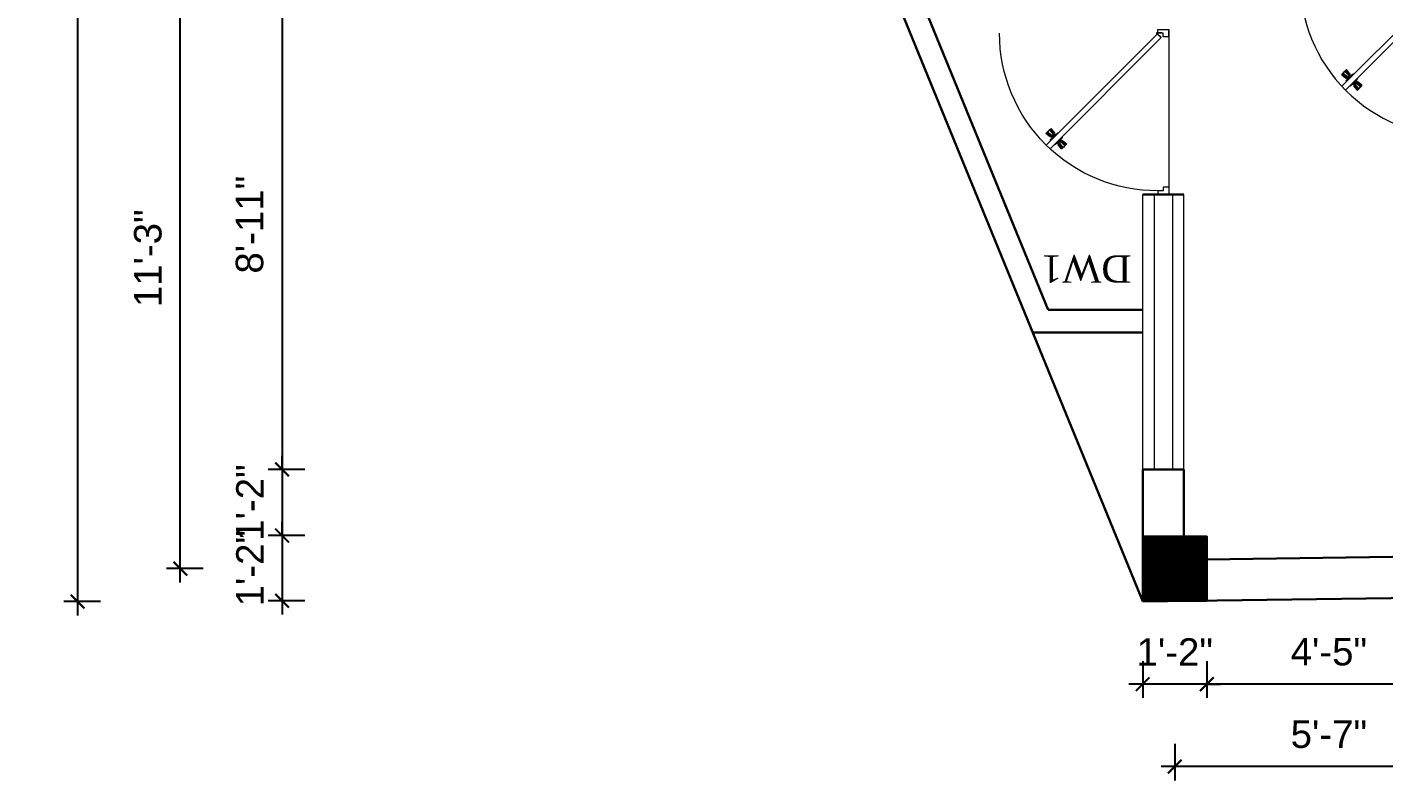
# Model space of a CAD drawing. Header units: inches. Extents: x -4737 to 13205, y 2479 to 13285.
# Drawn here: x -3918.6 to -3622.5, y 11182.7 to 11347.5 of the extents above; entities that cross this region are included whole.
import ezdxf

# ---------------------------------------------------------------- set-up
doc = ezdxf.new("R2010")
doc.units = ezdxf.units.IN
doc.header["$MEASUREMENT"] = 0
for name, color, linetype, lineweight in [('hatch-.09', 8, 'Continuous', 9), ('ns_DIMS', 1, 'Continuous', 0), ('ns_TEXT', 7, 'Continuous', 13), ('PUERTAS', 7, 'Continuous', 9), ('WALL', 12, 'Continuous', 30), ('wall2', 1, 'Continuous', 15), ('windoow', 4, 'Continuous', 5)]:
    doc.layers.add(name, color=color, linetype=linetype, lineweight=lineweight)
doc.styles.add('arial 1000', font='arial.ttf')
doc.styles.get("Standard").update_dxf_attribs({"font": 'arial.ttf'})
doc.dimstyles.new("1-8'", dxfattribs={"dimtxt": 6, "dimasz": 3, "dimexe": 3, "dimexo": 6, "dimgap": 4, "dimtad": 1, "dimdec": 0, "dimzin": 0, "dimdsep": 46, "dimlunit": 4, "dimtxsty": 'arial 1000', "dimblk": 'ARCHTICK', "dimcen": 8, "dimdle": 3, "dimclrt": 7, "dimazin": 0, "dimtfac": 1, "dimtdec": 0, "dimtix": 1, "dimtmove": 2, "dimatfit": 3, "dimfxl": 5, "dimfxlon": 1, "dimarcsym": 0})

# ---------------------------------------------------------------- blocks, each defined once
blk = doc.blocks.new('3ft')
at = {"layer": 'PUERTAS', "color": 2}
for p, q in [((1.01, 2.52), (25.23, 26.74)), ((26.05, 25.92), (25.23, 26.74)), ((26.05, 25.92), (1.77, 1.64)), ((21.99, 26.11), (21.98, 26.13)), ((25.42, 22.68), (25.43, 22.67)), ((0, 2.4), (0, 0)), ((0.72, 2.4), (0, 2.4)), ((1.6, 0), (0, 0)), ((0.72, 1.52), (0.72, 2.44)), ((0.8, 1.52), (0.72, 1.52)), ((0.8, 1.52), (0.8, 2.41)), ((0.8, 1.2), (0.8, 1.52)), ((1.6, 1.2), (0.8, 1.2)), ((1.57, 1.84), (0.94, 2.47)), ((1.63, 1.89), (0.97, 2.55)), ((1.63, 1.89), (1.57, 1.84)), ((1.77, 1.64), (1.57, 1.84)), ((1.6, 0), (1.6, 1.2)), ((34.4, 0), (34.4, 1.2)), ((34.4, 1.2), (35.2, 1.2)), ((34.4, 0), (36, 0)), ((35.2, 1.2), (35.2, 2.4)), ((35.2, 2.4), (36, 2.4)), ((36, 0), (36, 2.4))]:
    blk.add_line(p, q, dxfattribs=at)
at = {"layer": 'PUERTAS', "color": 1}
for p, q in [((22.58, 26.7), (22.14, 26.26)), ((22.67, 26.73), (22.17, 26.23)), ((22.61, 26.67), (22.58, 26.7)), ((23.45, 25.91), (22.79, 26.73)), ((21.67, 25.73), (22.17, 26.23)), ((22.49, 24.95), (21.67, 25.61)), ((21.7, 25.82), (22.14, 26.26)), ((21.73, 25.79), (21.7, 25.82)), ((22.6, 24.96), (23.02, 25.38)), ((22.61, 24.25), (22.92, 24.72)), ((22.62, 24.13), (22.61, 24.14)), ((22.7, 25.07), (22.71, 25.06)), ((22.82, 25.06), (23.08, 25.32)), ((22.94, 24.95), (22.83, 25.07)), ((22.92, 24.72), (22.92, 24.72)), ((22.93, 24.94), (23.19, 25.21)), ((22.93, 24.84), (22.93, 24.83)), ((23.44, 25.81), (23.02, 25.38)), ((23.34, 25.58), (23.08, 25.32)), ((23.46, 25.47), (23.19, 25.21)), ((23.33, 25.7), (23.34, 25.69)), ((23.45, 25.46), (23.33, 25.57)), ((23.57, 25.47), (23.57, 25.47)), ((24.15, 25.79), (23.68, 25.48)), ((23.68, 25.48), (23.68, 25.48)), ((24.25, 23.62), (24.51, 23.89)), ((24.27, 25.78), (24.26, 25.79)), ((24.26, 23.29), (24.69, 23.71)), ((24.37, 23.52), (24.63, 23.77)), ((24.78, 24.15), (24.51, 23.89)), ((24.89, 24.03), (24.63, 23.77)), ((25.11, 24.14), (24.69, 23.71)), ((24.77, 24.14), (24.88, 24.03)), ((24.79, 24.38), (24.78, 24.37)), ((24.78, 24.26), (24.78, 24.26)), ((25.1, 24.84), (24.79, 24.38)), ((25, 24.03), (25, 24.03)), ((25.09, 24.96), (25.1, 24.95)), ((25.22, 24.14), (26.03, 23.48)), ((23.44, 23.31), (23.45, 23.3)), ((23.56, 23.3), (24.03, 23.61)), ((24.03, 23.61), (24.03, 23.62)), ((24.14, 23.62), (24.14, 23.62)), ((24.26, 23.63), (24.37, 23.52)), ((24.26, 23.18), (24.92, 22.37)), ((24.37, 23.4), (24.37, 23.4)), ((25.04, 22.36), (25.54, 22.86)), ((25.1, 22.42), (25.13, 22.39)), ((25.13, 22.39), (25.57, 22.83)), ((26.04, 23.37), (25.54, 22.86)), ((26.01, 23.27), (25.57, 22.83)), ((25.98, 23.3), (26.01, 23.27))]:
    blk.add_line(p, q, dxfattribs=at)
at = {"layer": 'PUERTAS', "color": 8}
for p, q in [((23.41, 25.77), (22.65, 26.71)), ((23.46, 25.83), (22.72, 26.75)), ((22.57, 24.94), (21.65, 25.68)), ((22.63, 24.99), (21.69, 25.75)), ((22.74, 25.1), (21.84, 25.9)), ((22.13, 26.28), (21.98, 26.13)), ((22.88, 25.24), (22.01, 26.06)), ((22.13, 26.28), (22.27, 26.42)), ((22.29, 26.41), (22.27, 26.42)), ((23.16, 25.52), (22.34, 26.39)), ((23.3, 25.66), (22.5, 26.56)), ((22.69, 24.32), (23.02, 24.83)), ((22.95, 24.96), (22.84, 25.07)), ((22.98, 24.99), (22.86, 25.1)), ((23.03, 25.04), (22.91, 25.15)), ((22.91, 24.53), (23.1, 24.91)), ((23.11, 25.12), (22.99, 25.23)), ((23.13, 24.76), (23.18, 24.99)), ((23.28, 25.3), (23.17, 25.41)), ((23.36, 25.37), (23.25, 25.49)), ((23.31, 24.94), (23.28, 25.08)), ((23.41, 25.43), (23.3, 25.54)), ((23.46, 25.09), (23.32, 25.13)), ((23.44, 25.45), (23.33, 25.56)), ((23.64, 25.27), (23.41, 25.22)), ((23.87, 25.49), (23.49, 25.3)), ((24.08, 25.71), (23.57, 25.38)), ((23.63, 23.38), (24.14, 23.72)), ((23.84, 23.6), (24.22, 23.79)), ((24.07, 23.82), (24.3, 23.88)), ((24.25, 24), (24.39, 23.97)), ((24.35, 23.72), (24.46, 23.61)), ((24.4, 24.15), (24.43, 24.01)), ((24.43, 23.8), (24.54, 23.69)), ((24.58, 24.33), (24.52, 24.1)), ((24.6, 23.97), (24.72, 23.86)), ((24.8, 24.56), (24.61, 24.18)), ((25.02, 24.77), (24.68, 24.26)), ((24.68, 24.05), (24.79, 23.94)), ((24.73, 24.1), (24.85, 23.99)), ((24.76, 24.13), (24.87, 24.02)), ((24.83, 23.85), (25.7, 23.03)), ((24.97, 23.99), (25.87, 23.2)), ((25.08, 24.1), (26.02, 23.34)), ((25.14, 24.15), (26.06, 23.41)), ((24.25, 23.26), (24.99, 22.34)), ((24.27, 23.64), (24.38, 23.53)), ((24.3, 23.67), (24.41, 23.56)), ((24.3, 23.32), (25.06, 22.38)), ((24.41, 23.43), (25.2, 22.53)), ((24.55, 23.57), (25.37, 22.7)), ((25.58, 22.82), (25.43, 22.67)), ((25.58, 22.82), (25.73, 22.97)), ((25.72, 22.98), (25.73, 22.97)), ((0, 0), (36, 0))]:
    blk.add_line(p, q, dxfattribs=at)
at = {"layer": 'PUERTAS', "color": 2}
for radius in [0.155, 0.0752]:
    blk.add_circle((0.82, 2.56), radius, dxfattribs=at)
at = {"layer": 'PUERTAS', "color": 8}
blk.add_arc((0.82, 2.56), 34.38, 359.7285, 90.0333, dxfattribs=at)
at = {"layer": 'PUERTAS', "color": 1}
for centre, start, end in [((22.73, 26.68), 38.9236, 135), ((22.54, 25.01), 231.0764, 315), ((22.67, 24.2), 135, 225), ((22.77, 25.12), 225, 315), ((22.99, 24.89), 135, 219.7428), ((22.87, 24.78), 315, 39.7428), ((23.28, 25.63), 315, 45), ((23.39, 25.86), 315, 38.9236), ((23.51, 25.41), 50.2572, 135), ((23.62, 25.53), 230.2572, 315), ((24.2, 25.73), 45, 135), ((24.84, 24.31), 135, 219.7428), ((24.72, 24.21), 315, 39.7428), ((24.94, 23.98), 45, 135), ((25.04, 24.89), 315, 45), ((25.17, 24.08), 51.0764, 135), ((23.51, 23.36), 225, 315), ((24.09, 23.56), 50.2572, 135), ((24.2, 23.68), 230.2572, 315), ((24.32, 23.23), 135, 218.9236), ((24.42, 23.46), 135, 225), ((24.98, 22.42), 218.9236, 315), ((25.98, 23.42), 315, 51.0764)]:
    blk.add_arc(centre, 0.08, start, end, dxfattribs=at)
blk = doc.blocks.new('*U36')
at = {"color": 3}
blk.add_blockref('3ft', (0, 0), dxfattribs=at)
blk = doc.blocks.new('_ArchTick')
at = {"color": 0, "const_width": 0.15}
blk.add_lwpolyline([(-0.5, -0.5), (0.5, 0.5)], dxfattribs=at)
blk = doc.blocks.new('*D1137')
at = {"layer": 'Defpoints', "color": 0, "transparency": 16777216}
for p in [(-3730.64, 11357.84), (-3863, 11251.04), (-3675.18, 11251.04)]:
    blk.add_point(p, dxfattribs=at)
at = {"layer": 'ns_DIMS', "color": 0, "lineweight": -2, "transparency": 16777216}
for p, q in [((-3863, 11360.84), (-3863, 11248.04)), ((-3858, 11357.84), (-3866, 11357.84)), ((-3858, 11251.04), (-3866, 11251.04))]:
    blk.add_line(p, q, dxfattribs=at)
at = {"layer": 'ns_DIMS', "color": 0, "lineweight": -2, "transparency": 16777216, "xscale": 3, "yscale": 3, "zscale": 3}
for p, rotation in [((-3863, 11357.84), 90), ((-3863, 11251.04), 270)]:
    blk.add_blockref('_ArchTick', p, dxfattribs=dict(at, rotation=rotation))
at = {"layer": 'ns_DIMS', "color": 7, "transparency": 16777216, "insert": (-3870.06, 11304.44), "char_height": 6, "attachment_point": 5, "rotation": 90, "style": 'arial 1000'}
blk.add_mtext('8\'-11"', dxfattribs=at)
blk = doc.blocks.new('*D1138')
at = {"layer": 'Defpoints', "color": 0, "transparency": 16777216}
for p in [(-3675.18, 11251.04), (-3863, 11236.61), (-3675.18, 11236.61)]:
    blk.add_point(p, dxfattribs=at)
at = {"layer": 'ns_DIMS', "color": 0, "lineweight": -2, "transparency": 16777216}
for p, q in [((-3863, 11251.04), (-3863, 11254.04)), ((-3858, 11251.04), (-3866, 11251.04)), ((-3863, 11251.04), (-3863, 11236.61)), ((-3858, 11236.61), (-3866, 11236.61)), ((-3863, 11236.61), (-3863, 11233.61))]:
    blk.add_line(p, q, dxfattribs=at)
at = {"layer": 'ns_DIMS', "color": 0, "lineweight": -2, "transparency": 16777216, "xscale": 3, "yscale": 3, "zscale": 3}
for p, rotation in [((-3863, 11251.04), 270), ((-3863, 11236.61), 90)]:
    blk.add_blockref('_ArchTick', p, dxfattribs=dict(at, rotation=rotation))
at = {"layer": 'ns_DIMS', "color": 7, "transparency": 16777216, "insert": (-3870.01, 11243.82), "char_height": 6, "attachment_point": 5, "rotation": 90, "style": 'arial 1000'}
blk.add_mtext('1\'-2"', dxfattribs=at)
blk = doc.blocks.new('*D1139')
at = {"layer": 'Defpoints', "color": 0, "transparency": 16777216}
for p in [(-3675.18, 11236.61), (-3863, 11222.39), (-3675.18, 11222.39)]:
    blk.add_point(p, dxfattribs=at)
at = {"layer": 'ns_DIMS', "color": 0, "lineweight": -2, "transparency": 16777216}
for p, q in [((-3863, 11236.61), (-3863, 11239.61)), ((-3858, 11236.61), (-3866, 11236.61)), ((-3863, 11236.61), (-3863, 11222.39)), ((-3858, 11222.39), (-3866, 11222.39)), ((-3863, 11222.39), (-3863, 11219.39))]:
    blk.add_line(p, q, dxfattribs=at)
at = {"layer": 'ns_DIMS', "color": 0, "lineweight": -2, "transparency": 16777216, "xscale": 3, "yscale": 3, "zscale": 3}
for p, rotation in [((-3863, 11236.61), 270), ((-3863, 11222.39), 90)]:
    blk.add_blockref('_ArchTick', p, dxfattribs=dict(at, rotation=rotation))
at = {"layer": 'ns_DIMS', "color": 7, "transparency": 16777216, "insert": (-3870.01, 11229.5), "char_height": 6, "attachment_point": 5, "rotation": 90, "style": 'arial 1000'}
blk.add_mtext('1\'-2"', dxfattribs=at)
blk = doc.blocks.new('*D1140')
at = {"layer": 'Defpoints', "color": 0, "transparency": 16777216}
for p in [(-3885.2, 11364.84), (-3730.64, 11364.84), (-3675.18, 11229.39)]:
    blk.add_point(p, dxfattribs=at)
at = {"layer": 'ns_DIMS', "color": 0, "lineweight": -2, "transparency": 16777216}
for p, q in [((-3885.2, 11226.39), (-3885.2, 11367.84)), ((-3880.2, 11364.84), (-3888.2, 11364.84)), ((-3880.2, 11229.39), (-3888.2, 11229.39))]:
    blk.add_line(p, q, dxfattribs=at)
at = {"layer": 'ns_DIMS', "color": 0, "lineweight": -2, "transparency": 16777216, "xscale": 3, "yscale": 3, "zscale": 3}
for p, rotation in [((-3885.2, 11364.84), 90), ((-3885.2, 11229.39), 270)]:
    blk.add_blockref('_ArchTick', p, dxfattribs=dict(at, rotation=rotation))
at = {"layer": 'ns_DIMS', "color": 7, "transparency": 16777216, "insert": (-3892.26, 11297.11), "char_height": 6, "attachment_point": 5, "rotation": 90, "style": 'arial 1000'}
blk.add_mtext('11\'-3"', dxfattribs=at)
blk = doc.blocks.new('*D1040')
at = {"layer": 'Defpoints', "color": 0, "transparency": 16777216}
for p in [(-3783.78, 11630.84), (-3907.62, 11222.19), (-3675.18, 11222.19)]:
    blk.add_point(p, dxfattribs=at)
at = {"layer": 'ns_DIMS', "color": 0, "lineweight": -2, "transparency": 16777216}
for p, q in [((-3907.62, 11633.84), (-3907.62, 11219.19)), ((-3902.62, 11630.84), (-3910.62, 11630.84)), ((-3902.62, 11222.19), (-3910.62, 11222.19))]:
    blk.add_line(p, q, dxfattribs=at)
at = {"layer": 'ns_DIMS', "color": 0, "lineweight": -2, "transparency": 16777216, "xscale": 3, "yscale": 3, "zscale": 3}
for p, rotation in [((-3907.62, 11630.84), 90), ((-3907.62, 11222.19), 270)]:
    blk.add_blockref('_ArchTick', p, dxfattribs=dict(at, rotation=rotation))
at = {"layer": 'ns_DIMS', "color": 7, "transparency": 16777216, "insert": (-3914.69, 11426.51), "char_height": 6, "attachment_point": 5, "rotation": 90, "style": 'arial 1000'}
blk.add_mtext('34\'-1"', dxfattribs=at)
blk = doc.blocks.new('*D1043')
at = {"layer": 'Defpoints', "color": 0, "transparency": 16777216}
for p in [(-3453.04, 11225.33), (-3675.18, 11222.19), (-3675.18, 11168.19)]:
    blk.add_point(p, dxfattribs=at)
at = {"layer": 'ns_DIMS', "color": 0, "lineweight": -2, "transparency": 16777216}
for p, q in [((-3675.18, 11173.19), (-3675.18, 11165.19)), ((-3453.04, 11173.19), (-3453.04, 11165.19)), ((-3450.04, 11168.19), (-3678.18, 11168.19))]:
    blk.add_line(p, q, dxfattribs=at)
at = {"layer": 'ns_DIMS', "color": 0, "lineweight": -2, "transparency": 16777216, "xscale": 3, "yscale": 3, "zscale": 3, "rotation": 180}
blk.add_blockref('_ArchTick', (-3675.18, 11168.19), dxfattribs=at)
at = {"layer": 'ns_DIMS', "color": 0, "lineweight": -2, "transparency": 16777216, "xscale": 3, "yscale": 3, "zscale": 3}
blk.add_blockref('_ArchTick', (-3453.04, 11168.19), dxfattribs=at)
at = {"layer": 'ns_DIMS', "color": 7, "transparency": 16777216, "insert": (-3564.11, 11175.25), "char_height": 6, "attachment_point": 5, "style": 'arial 1000'}
blk.add_mtext('18\'-6"', dxfattribs=at)
blk = doc.blocks.new('*D1046')
at = {"layer": 'Defpoints', "color": 0, "transparency": 16777216}
for p in [(-3661.18, 11222.19), (-3607.93, 11223.34), (-3661.18, 11204.19)]:
    blk.add_point(p, dxfattribs=at)
at = {"layer": 'ns_DIMS', "color": 0, "lineweight": -2, "transparency": 16777216}
for p, q in [((-3661.18, 11209.19), (-3661.18, 11201.19)), ((-3607.93, 11209.19), (-3607.93, 11201.19)), ((-3604.93, 11204.19), (-3664.18, 11204.19))]:
    blk.add_line(p, q, dxfattribs=at)
at = {"layer": 'ns_DIMS', "color": 0, "lineweight": -2, "transparency": 16777216, "xscale": 3, "yscale": 3, "zscale": 3, "rotation": 180}
blk.add_blockref('_ArchTick', (-3661.18, 11204.19), dxfattribs=at)
at = {"layer": 'ns_DIMS', "color": 0, "lineweight": -2, "transparency": 16777216, "xscale": 3, "yscale": 3, "zscale": 3}
blk.add_blockref('_ArchTick', (-3607.93, 11204.19), dxfattribs=at)
at = {"layer": 'ns_DIMS', "color": 7, "transparency": 16777216, "insert": (-3634.55, 11211.24), "char_height": 6, "attachment_point": 5, "style": 'arial 1000'}
blk.add_mtext('4\'-5"', dxfattribs=at)
blk = doc.blocks.new('*D1047')
at = {"layer": 'Defpoints', "color": 0, "transparency": 16777216}
for p in [(-3675.18, 11222.19), (-3661.18, 11222.39), (-3675.18, 11204.19)]:
    blk.add_point(p, dxfattribs=at)
at = {"layer": 'ns_DIMS', "color": 0, "lineweight": -2, "transparency": 16777216}
for p, q in [((-3675.18, 11209.19), (-3675.18, 11201.19)), ((-3661.18, 11209.19), (-3661.18, 11201.19)), ((-3675.18, 11204.19), (-3678.18, 11204.19)), ((-3661.18, 11204.19), (-3675.18, 11204.19)), ((-3661.18, 11204.19), (-3658.18, 11204.19))]:
    blk.add_line(p, q, dxfattribs=at)
at = {"layer": 'ns_DIMS', "color": 0, "lineweight": -2, "transparency": 16777216, "xscale": 3, "yscale": 3, "zscale": 3}
blk.add_blockref('_ArchTick', (-3675.18, 11204.19), dxfattribs=at)
at = {"layer": 'ns_DIMS', "color": 0, "lineweight": -2, "transparency": 16777216, "xscale": 3, "yscale": 3, "zscale": 3, "rotation": 180}
blk.add_blockref('_ArchTick', (-3661.18, 11204.19), dxfattribs=at)
at = {"layer": 'ns_DIMS', "color": 7, "transparency": 16777216, "insert": (-3668.18, 11211.2), "char_height": 6, "attachment_point": 5, "style": 'arial 1000'}
blk.add_mtext('1\'-2"', dxfattribs=at)
blk = doc.blocks.new('*D1048')
at = {"layer": 'Defpoints', "color": 0, "transparency": 16777216}
for p in [(-3668.18, 11222.19), (-3600.93, 11223.34), (-3668.18, 11186.19)]:
    blk.add_point(p, dxfattribs=at)
at = {"layer": 'ns_DIMS', "color": 0, "lineweight": -2, "transparency": 16777216}
for p, q in [((-3668.18, 11191.19), (-3668.18, 11183.19)), ((-3600.93, 11191.19), (-3600.93, 11183.19)), ((-3597.93, 11186.19), (-3671.18, 11186.19))]:
    blk.add_line(p, q, dxfattribs=at)
at = {"layer": 'ns_DIMS', "color": 0, "lineweight": -2, "transparency": 16777216, "xscale": 3, "yscale": 3, "zscale": 3, "rotation": 180}
blk.add_blockref('_ArchTick', (-3668.18, 11186.19), dxfattribs=at)
at = {"layer": 'ns_DIMS', "color": 0, "lineweight": -2, "transparency": 16777216, "xscale": 3, "yscale": 3, "zscale": 3}
blk.add_blockref('_ArchTick', (-3600.93, 11186.19), dxfattribs=at)
at = {"layer": 'ns_DIMS', "color": 7, "transparency": 16777216, "insert": (-3634.55, 11193.24), "char_height": 6, "attachment_point": 5, "style": 'arial 1000'}
blk.add_mtext('5\'-7"', dxfattribs=at)

msp = doc.modelspace()

# ---------------------------------------------------------------- hatches: boundary and pattern name
at = {"layer": 'hatch-.09'}
h = msp.add_hatch(dxfattribs=at)
h.set_pattern_fill('ANSI31', color=256, angle=180)
h.set_pattern_definition([(225, (11771.20464, 11512.525), (0.0883883476, -0.0883883476), [])])
h.paths.add_polyline_path([(-3675.18, 11222.39), (-3661.18, 11222.39), (-3661.18, 11236.39), (-3675.18, 11236.39)])

# ---------------------------------------------------------------- linework, layer by layer
at = {"layer": 'WALL'}
for p, q in [((-3675.18, 11222.19), (-3730.23, 11356.84)), ((-3695.83, 11285.89), (-3724.83, 11356.84)), ((-3666.18, 11311.04), (-3675.18, 11311.04)), ((-3695.83, 11285.89), (-3675.18, 11285.89)), ((-3699.18, 11280.89), (-3675.18, 11280.89)), ((-3675.18, 11222.19), (-3675.18, 11251.04)), ((-3666.18, 11251.04), (-3675.18, 11251.04)), ((-3666.18, 11236.19), (-3666.18, 11251.04)), ((-3661.18, 11231.39), (-3605.68, 11232.17)), ((-3675.18, 11222.19), (-3453.04, 11225.33))]:
    msp.add_line(p, q, dxfattribs=at)
msp.add_lwpolyline([(-3661.18, 11222.39), (-3675.18, 11222.39), (-3675.18, 11236.39), (-3661.18, 11236.39)], close=True, dxfattribs=at)
at = {"layer": 'wall2'}
for p, q in [((-3675.18, 11251.04), (-3675.18, 11311.04)), ((-3666.18, 11251.04), (-3666.18, 11311.04))]:
    msp.add_line(p, q, dxfattribs=at)
at = {"layer": 'windoow'}
for p, q in [((-3672.68, 11311.04), (-3672.68, 11251.04)), ((-3668.68, 11311.04), (-3668.68, 11251.04))]:
    msp.add_line(p, q, dxfattribs=at)

# ---------------------------------------------------------------- block references
at = {"layer": 'WALL', "rotation": 180}
msp.add_blockref('*U36', (-3605.68, 11360.56), dxfattribs=at)
at = {"layer": 'WALL', "xscale": -1, "rotation": 90}
msp.add_blockref('*U36', (-3669.48, 11347.04), dxfattribs=at)

# ---------------------------------------------------------------- texts
at = {"layer": 'ns_TEXT', "insert": (-3675.75, 11291.75), "char_height": 6, "attachment_point": 1, "rotation": 180}
msp.add_mtext_dynamic_manual_height_columns('\\pi1.89167;{\\fTimes New Roman|b0|i0|c0|p18;DW1}', width=21.7401, gutter_width=72, heights=[4.46], dxfattribs=at)

# ---------------------------------------------------------------- dimensions: what is measured, and where the dimension line sits
at = {"layer": 'ns_DIMS'}
for base, p1, p2, angle, picture, middle in [((-3907.62, 11222.19), (-3783.78, 11630.84), (-3675.18, 11222.19), 270, '*D1040', (-3914.69, 11426.51)), ((-3885.2, 11364.84), (-3675.18, 11229.39), (-3730.64, 11364.84), 270, '*D1140', (-3892.26, 11297.11)), ((-3863, 11251.04), (-3730.64, 11357.84), (-3675.18, 11251.04), 270, '*D1137', (-3870.06, 11304.44)), ((-3863, 11236.61), (-3675.18, 11251.04), (-3675.18, 11236.61), 270, '*D1138', (-3870.01, 11243.82)), ((-3863, 11222.39), (-3675.18, 11236.61), (-3675.18, 11222.39), 270, '*D1139', (-3870.01, 11229.5)), ((-3675.18, 11168.19), (-3453.04, 11225.33), (-3675.18, 11222.19), 180, '*D1043', (-3564.11, 11175.25)), ((-3675.18, 11204.19), (-3661.18, 11222.39), (-3675.18, 11222.19), 180, '*D1047', (-3668.18, 11211.2)), ((-3668.18, 11186.19), (-3600.93, 11223.34), (-3668.18, 11222.19), 180, '*D1048', (-3634.55, 11193.24)), ((-3661.18, 11204.19), (-3607.93, 11223.34), (-3661.18, 11222.19), 180, '*D1046', (-3634.55, 11211.24))]:
    dim = msp.add_linear_dim(base=base, p1=p1, p2=p2, angle=angle, dimstyle="1-8'", dxfattribs=at)
    dim.commit()
    dim.dimension.update_dxf_attribs({"geometry": picture, "text_midpoint": middle})

doc.saveas('drawing.dxf')
